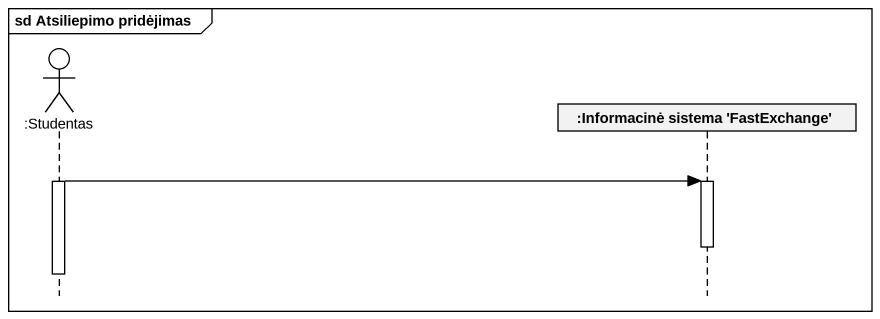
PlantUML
@startuml
mainframe sd Atsiliepimo pridėjimas
hide footbox
actor ":Studentas" as Studentas
participant ":Informacinė sistema 'FastExchange'" as Informacinė_sistema

activate Studentas
Studentas -> Informacinė_sistema
activate Informacinė_sistema
deactivate Informacinė_sistema
deactivate Studentas
@enduml
